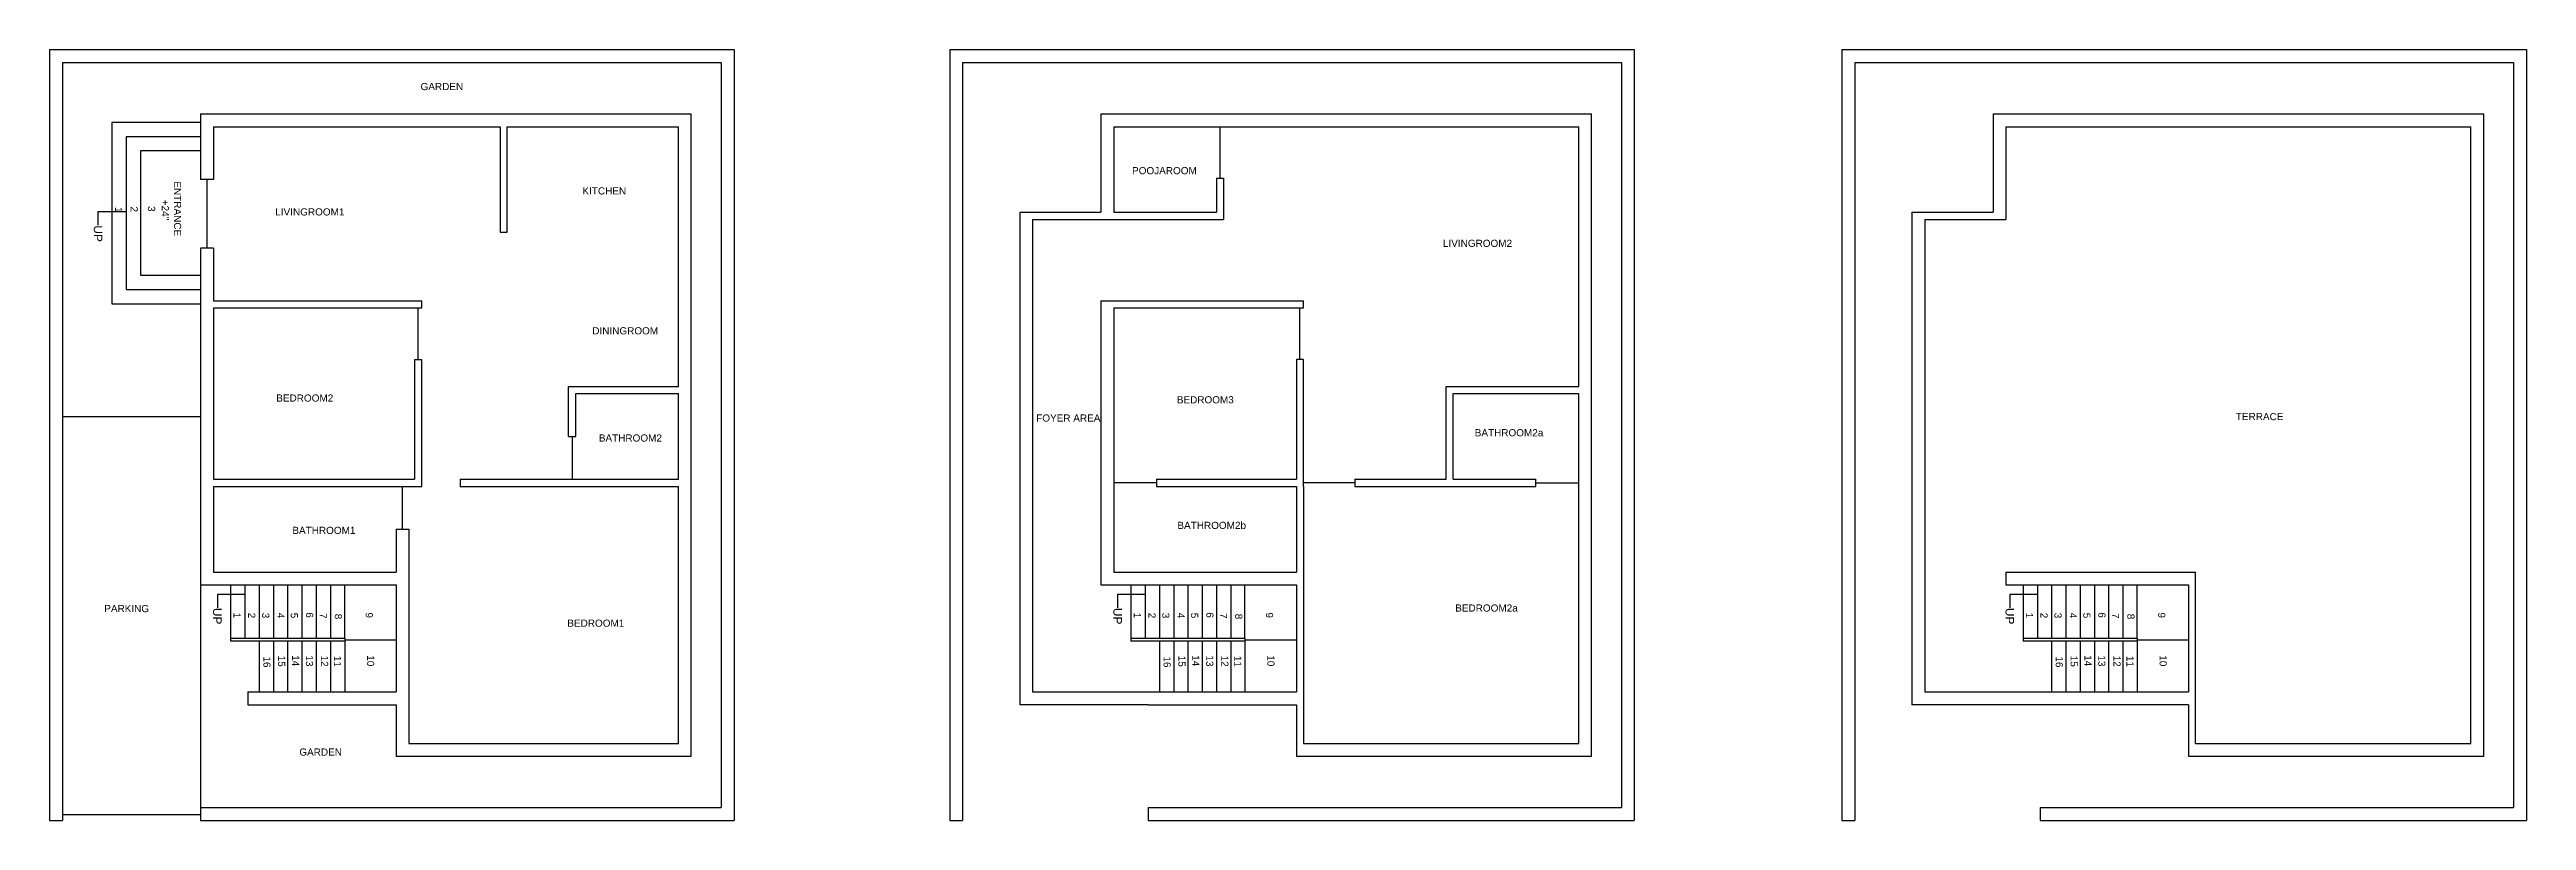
# Model space of a CAD drawing. Header units: feet. Extents: x 396 to 2133, y -521 to 19.
import ezdxf
from ezdxf import colors
from ezdxf.entities.mleader import LeaderData, LeaderLine
from ezdxf.math import Vec2, Vec3

# ---------------------------------------------------------------- set-up
doc = ezdxf.new("R2010")
doc.units = ezdxf.units.FT
doc.header["$MEASUREMENT"] = 0
for name, color, linetype in [('Balcony', 7, 'Continuous'), ('BathRoom1', 7, 'Continuous'), ('BathRoom2', 7, 'Continuous'), ('BathRoom2a', 7, 'Continuous'), ('BathRoom2b', 7, 'Continuous'), ('BedRoom1', 7, 'Continuous'), ('BedRoom2', 7, 'Continuous'), ('BedRoom2a', 7, 'Continuous'), ('BedRoom3', 7, 'Continuous'), ('Boundary', 7, 'Continuous'), ('DiningRoom', 7, 'Continuous'), ('Door2.6fPanel', 7, 'Continuous'), ('Door3fPanel', 7, 'Continuous'), ('Door4fPanel', 7, 'Continuous'), ('Entrance_Staircase', 7, 'Continuous'), ('FoyerArea', 7, 'Continuous'), ('Garden', 7, 'Continuous'), ('Kitchen', 7, 'Continuous'), ('LivingRoom1', 7, 'Continuous'), ('LivingRoom2', 7, 'Continuous'), ('Main_gate', 7, 'Continuous'), ('Parking', 7, 'Continuous'), ('PoojaRoom', 7, 'Continuous'), ('Staircase', 7, 'Continuous'), ('Staircase_innerwall', 7, 'Continuous'), ('Staircase_outertwall', 7, 'Continuous'), ('Terrace', 7, 'Continuous')]:
    doc.layers.add(name, color=color, linetype=linetype)
doc.styles.get("Standard").update_dxf_attribs({"font": 'arial.ttf'})

msp = doc.modelspace()

# ---------------------------------------------------------------- linework, layer by layer
at = {"layer": 'Balcony'}
for p in [(1076.4, -95), (1166.4, -440)]:
    msp.add_line(p, (1076.4, -440), dxfattribs=at)
at = {"layer": 'BathRoom1'}
for p, q in [((511.1, -287), (657.1, -287)), ((511.1, -287), (511.1, -347)), ((639.1, -317), (648.1, -317)), ((511.1, -347), (639.1, -347))]:
    msp.add_line(p, q, dxfattribs=at)
at = {"layer": 'BathRoom2'}
for p, q in [((760.1, -252), (760.1, -217)), ((765.1, -222), (837.1, -222)), ((765.1, -252), (765.1, -222)), ((837.1, -282), (837.1, -222)), ((760.1, -252), (765.1, -252)), ((684.1, -282), (837.1, -282))]:
    msp.add_line(p, q, dxfattribs=at)
at = {"layer": 'BathRoom2a'}
for p, q in [((1380.4, -222), (1468.4, -222)), ((1380.4, -282), (1380.4, -222)), ((1468.4, -287), (1468.4, -222)), ((1311.4, -282), (1311.4, -287)), ((1380.4, -282), (1438.4, -282)), ((1438.4, -287), (1438.4, -282))]:
    msp.add_line(p, q, dxfattribs=at)
at = {"layer": 'BathRoom2b'}
for p, q in [((1142.4, -282), (1142.4, -347)), ((1172.4, -282), (1172.4, -287)), ((1172.4, -287), (1270.4, -287)), ((1270.4, -287), (1270.4, -347)), ((1142.4, -347), (1270.4, -347))]:
    msp.add_line(p, q, dxfattribs=at)
at = {"layer": 'BedRoom1'}
for p, q in [((684.1, -282), (684.1, -287)), ((684.1, -287), (837.1, -287)), ((837.1, -467), (837.1, -287)), ((648.1, -317), (648.1, -467)), ((648.1, -467), (837.1, -467))]:
    msp.add_line(p, q, dxfattribs=at)
at = {"layer": 'BedRoom2'}
for p, q in [((511.1, -162), (657.1, -162)), ((511.1, -162), (511.1, -282)), ((652.1, -198), (657.1, -198)), ((652.1, -198), (652.1, -282)), ((657.1, -287), (657.1, -198)), ((511.1, -282), (652.1, -282))]:
    msp.add_line(p, q, dxfattribs=at)
at = {"layer": 'BedRoom2a'}
for p, q in [((1275.4, -287), (1275.4, -467)), ((1311.4, -287), (1438.4, -287)), ((1468.4, -467), (1468.4, -287)), ((1275.4, -467), (1468.4, -467))]:
    msp.add_line(p, q, dxfattribs=at)
at = {"layer": 'BedRoom3'}
for p, q in [((1142.4, -162), (1142.4, -282)), ((1142.4, -162), (1275.4, -162)), ((1270.4, -198), (1270.4, -282)), ((1275.4, -198), (1270.4, -198)), ((1172.4, -282), (1270.4, -282))]:
    msp.add_line(p, q, dxfattribs=at)
at = {"layer": 'Boundary'}
for p, q in [((396.1, 19), (876.1, 19)), ((396.1, 19), (396.1, -521)), ((876.1, 19), (876.1, -521)), ((1027.4, 19), (1507.4, 19)), ((1027.4, 19), (1027.4, -521)), ((1507.4, 19), (1507.4, -521)), ((1653, 19), (2133, 19)), ((1653, 19), (1653, -521)), ((2133, 19), (2133, -521)), ((1036.4, 10), (1498.4, 10)), ((1036.4, 10), (1036.4, -521)), ((1498.4, 10), (1498.4, -512)), ((1662, 10), (2124, 10)), ((1662, 10), (1662, -521)), ((2124, 10), (2124, -512)), ((1133.4, -26), (1477.4, -26)), ((1133.4, -26), (1133.4, -95)), ((1477.4, -476), (1477.4, -26)), ((1759, -26), (2103, -26)), ((1759, -26), (1759, -95)), ((2103, -476), (2103, -26)), ((1702, -95), (1759, -95)), ((1702, -95), (1702, -440)), ((1166.4, -440), (1270.4, -440)), ((1270.4, -440), (1270.4, -476)), ((1896, -440), (1702, -440)), ((1896, -440), (1896, -476)), ((1270.4, -476), (1477.4, -476)), ((1896, -476), (2103, -476)), ((396.1, -521), (405.1, -521)), ((502.1, -521), (876.1, -521)), ((1027.4, -521), (1036.4, -521)), ((1166.4, -512), (1498.4, -512)), ((1166.4, -512), (1166.4, -521)), ((1166.4, -521), (1507.4, -521)), ((1653, -521), (1662, -521)), ((1792, -512), (2124, -512)), ((1792, -512), (1792, -521)), ((1792, -521), (2133, -521))]:
    msp.add_line(p, q, dxfattribs=at)
at = {"layer": 'DiningRoom'}
for p, q in [((657.1, -162), (657.1, -157)), ((837.1, -217), (837.1, -157)), ((760.1, -217), (837.1, -217))]:
    msp.add_line(p, q, dxfattribs=at)
at = {"layer": 'Door2.6fPanel'}
for p, q in [((762.6, -252), (762.6, -282)), ((643.6, -317), (643.6, -287)), ((1172.4, -284.5), (1142.4, -284.5)), ((1438.4, -284.5), (1468.4, -284.5))]:
    msp.add_line(p, q, dxfattribs=at)
at = {"layer": 'Door3fPanel'}
for p, q in [((1216.9, -71), (1216.9, -35)), ((654.6, -198), (654.6, -162)), ((1272.9, -198), (1272.9, -162)), ((1311.4, -284.5), (1275.4, -284.5))]:
    msp.add_line(p, q, dxfattribs=at)
at = {"layer": 'Door4fPanel'}
for p, q in [((506.6, -120), (506.6, -72)), ((603.1, -393.5), (603.1, -356)), ((1234.4, -393.5), (1234.4, -356)), ((1860, -393.5), (1860, -356)), ((603.1, -394.5), (639.1, -394.5)), ((603.1, -395.5), (603.1, -431)), ((1234.4, -394.5), (1270.4, -394.5)), ((1234.4, -395.5), (1234.4, -431)), ((1860, -394.5), (1896, -394.5)), ((1860, -395.5), (1860, -431))]:
    msp.add_line(p, q, dxfattribs=at)
at = {"layer": 'Entrance_Staircase'}
for p, q in [((502.1, -32), (439.9, -32)), ((439.9, -32), (439.9, -159.1)), ((502.1, -26), (502.1, -72)), ((449.9, -42), (449.9, -149.1)), ((502.1, -42), (449.9, -42)), ((502.1, -52), (459.9, -52)), ((459.9, -52), (459.9, -139.1)), ((511.1, -72), (502.1, -72)), ((511.1, -120), (502.1, -120)), ((502.1, -120), (502.1, -238.2)), ((449.9, -149.1), (502.1, -149.1)), ((459.9, -139.1), (502.1, -139.1)), ((439.9, -159.1), (502.1, -159.1))]:
    msp.add_line(p, q, dxfattribs=at)
at = {"layer": 'FoyerArea'}
for p, q in [((1085.4, -100), (1085.4, -431)), ((1085.4, -100), (1219.4, -100)), ((1133.4, -157), (1133.4, -356)), ((1133.4, -157), (1275.4, -157))]:
    msp.add_line(p, q, dxfattribs=at)
at = {"layer": 'Garden'}
for p, q in [((405.1, 10), (867.1, 10)), ((405.1, 10), (405.1, -238.2)), ((867.1, 10), (867.1, -512)), ((502.1, -26), (846.1, -26)), ((846.1, -476), (846.1, -26)), ((535.1, -440), (639.1, -440)), ((639.1, -440), (639.1, -476)), ((639.1, -476), (846.1, -476)), ((502.1, -512), (867.1, -512))]:
    msp.add_line(p, q, dxfattribs=at)
at = {"layer": 'Kitchen'}
for p, q in [((717.1, -35), (837.1, -35)), ((717.1, -109), (717.1, -35)), ((837.1, -157), (837.1, -35))]:
    msp.add_line(p, q, dxfattribs=at)
at = {"layer": 'LivingRoom1'}
for p, q in [((511.1, -35), (712.1, -35)), ((511.1, -35), (511.1, -72)), ((712.1, -35), (712.1, -109)), ((511.1, -120), (511.1, -157)), ((712.1, -109), (717.1, -109)), ((511.1, -157), (657.1, -157))]:
    msp.add_line(p, q, dxfattribs=at)
at = {"layer": 'LivingRoom2'}
for p, q in [((1216.9, -35), (1468.4, -35)), ((1468.4, -217), (1468.4, -35)), ((1219.4, -71), (1219.4, -100)), ((1275.4, -162), (1275.4, -157)), ((1275.4, -287), (1275.4, -198)), ((1375.4, -217), (1468.4, -217)), ((1375.4, -282), (1375.4, -217)), ((1311.4, -282), (1375.4, -282))]:
    msp.add_line(p, q, dxfattribs=at)
at = {"layer": 'Main_gate'}
msp.add_line((502.1, -517), (405.1, -517), dxfattribs=at)
at = {"layer": 'Parking'}
for p, q in [((502.1, -238.2), (405.1, -238.2)), ((405.1, -238.2), (405.1, -521)), ((502.1, -238.2), (502.1, -521))]:
    msp.add_line(p, q, dxfattribs=at)
at = {"layer": 'PoojaRoom'}
for p, q in [((1142.4, -35), (1219.4, -35)), ((1142.4, -35), (1142.4, -95)), ((1214.4, -71), (1219.4, -71)), ((1214.4, -71), (1214.4, -95)), ((1076.4, -95), (1133.4, -95)), ((1142.4, -95), (1214.4, -95))]:
    msp.add_line(p, q, dxfattribs=at)
at = {"layer": 'Staircase'}
for p, q in [((639.1, -317), (639.1, -347)), ((523.1, -356), (523.1, -393.5)), ((533.1, -356), (533.1, -393.5)), ((533.1, -356), (533.1, -393.5)), ((543.1, -356), (543.1, -393.5)), ((553.1, -356), (553.1, -393.5)), ((563.1, -356), (563.1, -393.5)), ((573.1, -356), (573.1, -393.5)), ((583.1, -356), (583.1, -393.5)), ((593.1, -356), (593.1, -393.5)), ((1154.4, -356), (1154.4, -393.5)), ((1164.4, -356), (1164.4, -393.5)), ((1164.4, -356), (1164.4, -393.5)), ((1174.4, -356), (1174.4, -393.5)), ((1184.4, -356), (1184.4, -393.5)), ((1194.4, -356), (1194.4, -393.5)), ((1204.4, -356), (1204.4, -393.5)), ((1214.4, -356), (1214.4, -393.5)), ((1224.4, -356), (1224.4, -393.5)), ((1780, -356), (1780, -393.5)), ((1790, -356), (1790, -393.5)), ((1790, -356), (1790, -393.5)), ((1800, -356), (1800, -393.5)), ((1810, -356), (1810, -393.5)), ((1820, -356), (1820, -393.5)), ((1830, -356), (1830, -393.5)), ((1840, -356), (1840, -393.5)), ((1850, -356), (1850, -393.5)), ((543.1, -395.5), (543.1, -431)), ((553.1, -395.5), (553.1, -431)), ((563.1, -395.5), (563.1, -431)), ((573.1, -395.5), (573.1, -431)), ((583.1, -395.5), (583.1, -431)), ((593.1, -395.5), (593.1, -431)), ((1174.4, -395.5), (1174.4, -431)), ((1184.4, -395.5), (1184.4, -431)), ((1194.4, -395.5), (1194.4, -431)), ((1204.4, -395.5), (1204.4, -431)), ((1214.4, -395.5), (1214.4, -431)), ((1224.4, -395.5), (1224.4, -431)), ((1800, -395.5), (1800, -431)), ((1810, -395.5), (1810, -431)), ((1820, -395.5), (1820, -431)), ((1830, -395.5), (1830, -431)), ((1840, -395.5), (1840, -431)), ((1850, -395.5), (1850, -431)), ((535.1, -431), (535.1, -440))]:
    msp.add_line(p, q, dxfattribs=at)
at = {"layer": 'Staircase_innerwall'}
for p, q in [((603.1, -393.5), (523.1, -393.5)), ((523.1, -393.5), (523.1, -395.5)), ((603.1, -395.5), (523.1, -395.5)), ((603.1, -393.5), (603.1, -395.5)), ((1234.4, -393.5), (1154.4, -393.5)), ((1154.4, -393.5), (1154.4, -395.5)), ((1234.4, -395.5), (1154.4, -395.5)), ((1234.4, -393.5), (1234.4, -395.5)), ((1860, -393.5), (1780, -393.5)), ((1780, -393.5), (1780, -395.5)), ((1860, -395.5), (1780, -395.5)), ((1860, -393.5), (1860, -395.5))]:
    msp.add_line(p, q, dxfattribs=at)
at = {"layer": 'Staircase_outertwall'}
for p, q in [((502.1, -356), (639.1, -356)), ((639.1, -356), (639.1, -431)), ((1133.4, -356), (1270.4, -356)), ((1270.4, -356), (1270.4, -431)), ((1768, -356), (1896, -356)), ((1896, -356), (1896, -431)), ((535.1, -431), (639.1, -431)), ((1085.4, -431), (1270.4, -431)), ((1800, -431), (1896, -431))]:
    msp.add_line(p, q, dxfattribs=at)
at = {"layer": 'Terrace'}
for p, q in [((1768, -35), (2094, -35)), ((1768, -35), (1768, -100)), ((2094, -467), (2094, -35)), ((1711, -100), (1711, -431)), ((1711, -100), (1768, -100)), ((1768, -347), (1901, -347)), ((1768, -347), (1768, -356)), ((1901, -467), (1901, -347)), ((1711, -431), (1800, -431)), ((1901, -467), (2094, -467))]:
    msp.add_line(p, q, dxfattribs=at)

# ---------------------------------------------------------------- texts
at = {"layer": 'BathRoom1', "insert": (566.4, -315.3), "char_height": 5, "width": 66.908, "attachment_point": 1}
msp.add_mtext('BATHROOM1', dxfattribs=at)
at = {"layer": 'BathRoom2', "insert": (781.3, -250.6), "char_height": 5, "width": 66.908, "attachment_point": 1}
msp.add_mtext('BATHROOM2', dxfattribs=at)
at = {"layer": 'BathRoom2a', "insert": (1395.5, -246.9), "char_height": 5, "width": 33.942, "attachment_point": 1}
msp.add_mtext('BATHROOM2a', dxfattribs=at)
at = {"layer": 'BathRoom2b', "insert": (1187, -311.8), "char_height": 5, "width": 33.942, "attachment_point": 1}
msp.add_mtext('BATHROOM2b', dxfattribs=at)
at = {"layer": 'BedRoom1', "insert": (759.2, -380.3), "char_height": 5, "width": 66.908, "attachment_point": 1}
msp.add_mtext('BEDROOM1', dxfattribs=at)
at = {"layer": 'BedRoom2', "insert": (555.1, -222.6), "char_height": 5, "width": 66.908, "attachment_point": 1}
msp.add_mtext('BEDROOM2', dxfattribs=at)
at = {"layer": 'BedRoom2a', "insert": (1381.8, -369.7), "char_height": 5, "width": 33.942, "attachment_point": 1}
msp.add_mtext('BEDROOM2a', dxfattribs=at)
at = {"layer": 'BedRoom3', "insert": (1186.6, -223.8), "char_height": 5, "width": 33.942, "attachment_point": 1}
msp.add_mtext('BEDROOM3', dxfattribs=at)
at = {"layer": 'DiningRoom', "insert": (776.7, -175.5), "char_height": 5, "width": 66.908, "attachment_point": 1}
msp.add_mtext('DININGROOM', dxfattribs=at)
at = {"layer": 'Entrance_Staircase', "char_height": 5, "width": 33.942, "attachment_point": 1, "rotation": 270}
for s, insert in [("+24''", (479.8, -86.2)), ('ENTRANCE', (488.4, -73.3)), ('1', (447.1, -91.3)), ('2', (458, -90.9)), ('3', (470.2, -90.6))]:
    msp.add_mtext(s, dxfattribs=dict(at, insert=insert))
at = {"layer": 'FoyerArea', "insert": (1088, -236.6), "char_height": 5, "width": 65.03, "attachment_point": 1}
msp.add_mtext('FOYER AREA', dxfattribs=at)
at = {"layer": 'Garden', "char_height": 5, "width": 33.942, "attachment_point": 1}
for insert in [(656.3, -4.4), (571.3, -470.6)]:
    msp.add_mtext('GARDEN', dxfattribs=dict(at, insert=insert))
at = {"layer": 'Kitchen', "insert": (769.8, -77.5), "char_height": 5, "width": 66.908, "attachment_point": 1}
msp.add_mtext('KITCHEN', dxfattribs=at)
at = {"layer": 'LivingRoom1', "insert": (554.4, -92.2), "char_height": 5, "width": 66.908, "attachment_point": 1}
msp.add_mtext('LIVINGROOM1', dxfattribs=at)
at = {"layer": 'LivingRoom2', "insert": (1373.2, -114.2), "char_height": 5, "width": 33.942, "attachment_point": 1}
msp.add_mtext('LIVINGROOM2', dxfattribs=at)
at = {"layer": 'Parking', "insert": (434.5, -370.1), "char_height": 5, "width": 33.942, "attachment_point": 1}
msp.add_mtext('PARKING', dxfattribs=at)
at = {"layer": 'PoojaRoom', "insert": (1155.2, -63.3), "char_height": 5, "width": 66.908, "attachment_point": 1}
msp.add_mtext('POOJAROOM', dxfattribs=at)
at = {"layer": 'Staircase', "char_height": 5, "width": 33.942, "attachment_point": 1, "rotation": 270}
for s, insert in [('1', (530.1, -375.5)), ('2', (540.4, -375.5)), ('3', (550.2, -375.5)), ('4', (560.8, -375.5)), ('5', (570.3, -375.5)), ('6', (581, -375.2)), ('7', (590.5, -375.7)), ('8', (601.2, -376.2)), ('9', (622.8, -375.3)), ('1', (1161.4, -375.5)), ('2', (1171.7, -375.5)), ('3', (1181.4, -375.5)), ('4', (1192, -375.5)), ('5', (1201.6, -375.5)), ('6', (1212.3, -375.2)), ('7', (1221.8, -375.7)), ('8', (1232.5, -376.2)), ('9', (1254.1, -375.3)), ('1', (1787, -375.5)), ('2', (1797.2, -375.5)), ('3', (1807, -375.5)), ('4', (1817.6, -375.5)), ('5', (1827.2, -375.5)), ('6', (1837.8, -375.2)), ('7', (1847.3, -375.7)), ('8', (1858.1, -376.2)), ('9', (1879.7, -375.3)), ('16', (551.1, -406.1)), ('15', (561.4, -405.6)), ('14', (571.2, -405.2)), ('13', (580.9, -405.4)), ('12', (591.5, -405.6)), ('11', (600.6, -405.7)), ('10', (623.8, -405.3)), ('16', (1182.3, -406.1)), ('15', (1192.7, -405.6)), ('14', (1202.4, -405.2)), ('13', (1212.2, -405.4)), ('12', (1222.8, -405.6)), ('11', (1231.9, -405.7)), ('10', (1255.1, -405.3)), ('16', (1807.9, -406.1)), ('15', (1818.3, -405.6)), ('14', (1828, -405.2)), ('13', (1837.7, -405.4)), ('12', (1848.4, -405.6)), ('11', (1857.5, -405.7)), ('10', (1880.7, -405.3))]:
    msp.add_mtext(s, dxfattribs=dict(at, insert=insert))
at = {"layer": 'Terrace', "insert": (1929.2, -235.6), "char_height": 5, "width": 66.908, "attachment_point": 1}
msp.add_mtext('TERRACE', dxfattribs=at)

# ---------------------------------------------------------------- leaders
at = {"layer": 'Entrance_Staircase'}
ml = msp.add_multileader_mtext('Standard', dxfattribs=at)
ml.set_content('UP', color=256)
ml.set_leader_properties()
ml.build(insert=Vec2(0, 0))
ml.multileader.update_dxf_attribs({"dogleg_length": 0.36, "arrow_head_size": 0.18})
ctx = ml.context
ctx.base_point, ctx.char_height, ctx.arrow_head_size, ctx.landing_gap_size, ctx.plane_origin, ctx.plane_x_axis, ctx.plane_y_axis = Vec3(430.1, -104), 6, 0.18, 0.09, Vec3(439.5, -94.6), Vec3(0, -1), Vec3(1, 0)
notes = []
notes.append((ctx, [(0, (1, 1, 0), (430.1, -94.6), (0, -1), 9.36, [(0, [(450, -94.6)], 0, [])])]))
ctx.mtext.insert, ctx.mtext.text_direction, ctx.mtext.rotation, ctx.mtext.flow_direction = Vec3(433.2, -104.1), Vec3(0, -1), 4.712389, 5
at = {"layer": 'Staircase'}
ml = msp.add_multileader_mtext('Standard', dxfattribs=at)
ml.set_content('UP', color=256)
ml.set_leader_properties()
ml.build(insert=Vec2(0, 0))
ml.multileader.update_dxf_attribs({"dogleg_length": 0.36, "arrow_head_size": 0.18})
ctx = ml.context
ctx.base_point, ctx.char_height, ctx.arrow_head_size, ctx.landing_gap_size, ctx.plane_origin, ctx.plane_x_axis, ctx.plane_y_axis = Vec3(513.8, -372), 6, 0.18, 0.09, Vec3(523.2, -362.7), Vec3(0, -1), Vec3(1, 0)
notes.append((ctx, [(0, (1, 1, 0), (513.8, -362.7), (0, -1), 9.36, [(0, [(533.2, -362.7)], 0, [])])]))
ctx.mtext.insert, ctx.mtext.text_direction, ctx.mtext.rotation, ctx.mtext.flow_direction = Vec3(516.8, -372.1), Vec3(0, -1), 4.712389, 5
ml = msp.add_multileader_mtext('Standard', dxfattribs=at)
ml.set_content('UP', color=256)
ml.set_leader_properties()
ml.build(insert=Vec2(0, 0))
ml.multileader.update_dxf_attribs({"dogleg_length": 0.36, "arrow_head_size": 0.18})
ctx = ml.context
ctx.base_point, ctx.char_height, ctx.arrow_head_size, ctx.landing_gap_size, ctx.plane_origin, ctx.plane_x_axis, ctx.plane_y_axis = Vec3(1145, -372), 6, 0.18, 0.09, Vec3(1154.4, -362.7), Vec3(0, -1), Vec3(1, 0)
notes.append((ctx, [(0, (1, 1, 0), (1145, -362.7), (0, -1), 9.36, [(0, [(1164.4, -362.7)], 0, [])])]))
ctx.mtext.insert, ctx.mtext.text_direction, ctx.mtext.rotation, ctx.mtext.flow_direction = Vec3(1148.1, -372.1), Vec3(0, -1), 4.712389, 5
ml = msp.add_multileader_mtext('Standard', dxfattribs=at)
ml.set_content('UP', color=256)
ml.set_leader_properties()
ml.build(insert=Vec2(0, 0))
ml.multileader.update_dxf_attribs({"dogleg_length": 0.36, "arrow_head_size": 0.18})
ctx = ml.context
ctx.base_point, ctx.char_height, ctx.arrow_head_size, ctx.landing_gap_size, ctx.plane_origin, ctx.plane_x_axis, ctx.plane_y_axis = Vec3(1770.6, -372), 6, 0.18, 0.09, Vec3(1780, -362.7), Vec3(0, -1), Vec3(1, 0)
notes.append((ctx, [(0, (1, 1, 0), (1770.6, -362.7), (0, -1), 9.36, [(0, [(1790, -362.7)], 0, [])])]))
ctx.mtext.insert, ctx.mtext.text_direction, ctx.mtext.rotation, ctx.mtext.flow_direction = Vec3(1773.7, -372.1), Vec3(0, -1), 4.712389, 5
for ctx, leaders in notes:
    for number, flags, end, landing, length, lines in leaders:
        leader = LeaderData()
        leader.index, (leader.has_last_leader_line, leader.has_dogleg_vector, leader.attachment_direction) = number, flags
        leader.last_leader_point, leader.dogleg_vector, leader.dogleg_length = Vec3(end), Vec3(landing), length
        for number, points, colour, breaks in lines:
            line = LeaderLine()
            line.index, line.vertices, line.color, line.breaks = number, Vec3.list(points), colors.encode_raw_color(colour), breaks
            leader.lines.append(line)
        ctx.leaders.append(leader)

doc.saveas('drawing.dxf')
